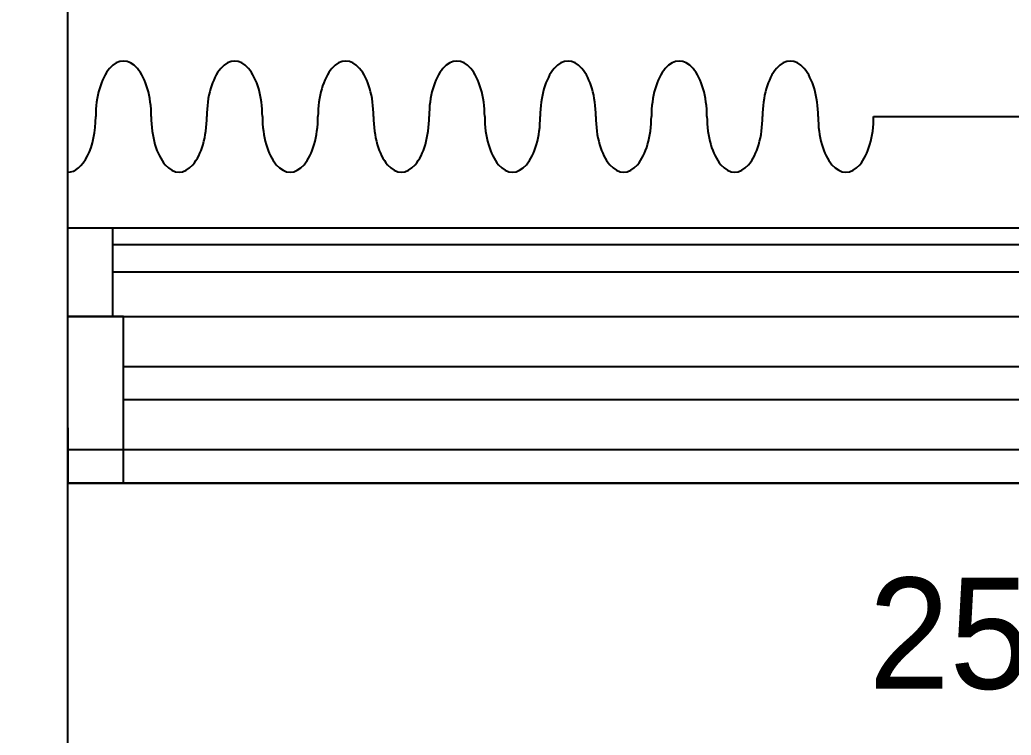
# Model space of a CAD drawing. Header units: inches. Extents: x 262342 to 305842, y 10210 to 38486.
# Drawn here: x 296356 to 297248, y 25895 to 26539 of the extents above; entities that cross this region are included whole.
import ezdxf

# ---------------------------------------------------------------- set-up
doc = ezdxf.new("R2010")
doc.units = ezdxf.units.IN
doc.header["$LTSCALE"] = 50
doc.header["$MEASUREMENT"] = 0
for name, color, linetype in [('0-ELC TEXT', 7, 'Continuous'), ('01. F-소품', 3, 'Continuous'), ('2CONTINUOUS', 2, 'Continuous'), ('C-WIN', 4, 'Continuous')]:
    doc.layers.add(name, color=color, linetype=linetype)
doc.styles.add('코레일둥고', font='Korail_Round_Gothic_Medium.ttf')

# ---------------------------------------------------------------- blocks, each defined once
blk = doc.blocks.new('vudausseh')
at = {"layer": '2CONTINUOUS'}
blk.add_lwpolyline([(274899, 30609), (274649, 30609), (274649, 26702), (273974, 26702), (273974, 26492), (274649, 26492), (274649, 25082), (274037, 25082), (274037, 24882), (274899, 24882), (274899, 30609)], dxfattribs=at)
at = {"layer": 'C-WIN'}
for p, q in [((274939, 26352), (277436, 26352)), ((274899, 26272), (277426, 26272)), ((274949, 26272), (277426, 26272)), ((274949, 26122), (277426, 26122))]:
    blk.add_line(p, q, dxfattribs=at)
for points in [[(274899, 26352), (277476, 26352), (277476, 26122), (274899, 26122)], [(274899, 26352), (277476, 26352), (277476, 26152), (274899, 26152)]]:
    blk.add_lwpolyline(points, close=True, dxfattribs=at)
for points in [[(274899, 26352), (274939, 26352), (274939, 26272)], [(274939, 26337), (276217.5, 26337), (276217.5, 26312), (274939, 26312)], [(274899, 26172), (274899, 26122), (274949, 26122), (274949, 26272), (274899, 26272)], [(274949, 26227), (276217.5, 26227), (276217.5, 26197), (274949, 26197)]]:
    blk.add_lwpolyline(points, dxfattribs=at)
at = {"layer": '0-ELC TEXT', "style": '코레일둥고'}
blk.add_text('2577*1250 이중창 ', height=100, dxfattribs=at).set_placement((275619.5, 25937))
blk = doc.blocks.new('VJSWJDEH')
blk.add_blockref('vudausseh', (21500, 0))
blk = doc.blocks.new('FFSFDF')
at = {"layer": '01. F-소품', "color": 8}
blk.add_line((1567474.76, 1746779.43), (1567701.16, 1746779.43), dxfattribs=at)
for centre, start_param, end_param in [((1566799.76, 1746779.43), 1.570796, 4.712389), ((1566899.76, 1746779.43), 1.570796, 4.712389), ((1566999.76, 1746779.43), 1.570796, 4.712389), ((1567099.76, 1746779.43), 1.570796, 4.712389), ((1567199.76, 1746779.43), 1.570796, 4.712389), ((1567299.76, 1746779.43), 1.570796, 4.712389), ((1567399.76, 1746779.43), 1.570796, 4.712389), ((1566749.76, 1746779.43), 6.283185, 7.853982), ((1566849.76, 1746779.43), 4.712389, 7.853982), ((1566949.76, 1746779.43), 4.712389, 7.853982), ((1567049.76, 1746779.43), 4.712389, 7.853982), ((1567149.76, 1746779.43), 4.712389, 7.853982), ((1567249.76, 1746779.43), 4.712389, 7.853982), ((1567349.76, 1746779.43), 4.712389, 7.853982), ((1567449.76, 1746779.43), 4.712389, 7.853982)]:
    blk.add_ellipse(centre, major_axis=(0, -50), ratio=0.5, start_param=start_param, end_param=end_param, dxfattribs=at)

msp = doc.modelspace()

# ---------------------------------------------------------------- block references
msp.add_blockref('VJSWJDEH', (0, 0))
at = {"color": 0, "rotation": 360}
msp.add_blockref('FFSFDF', (-1270350.76, -1720327.43), dxfattribs=at)

doc.saveas('drawing.dxf')
